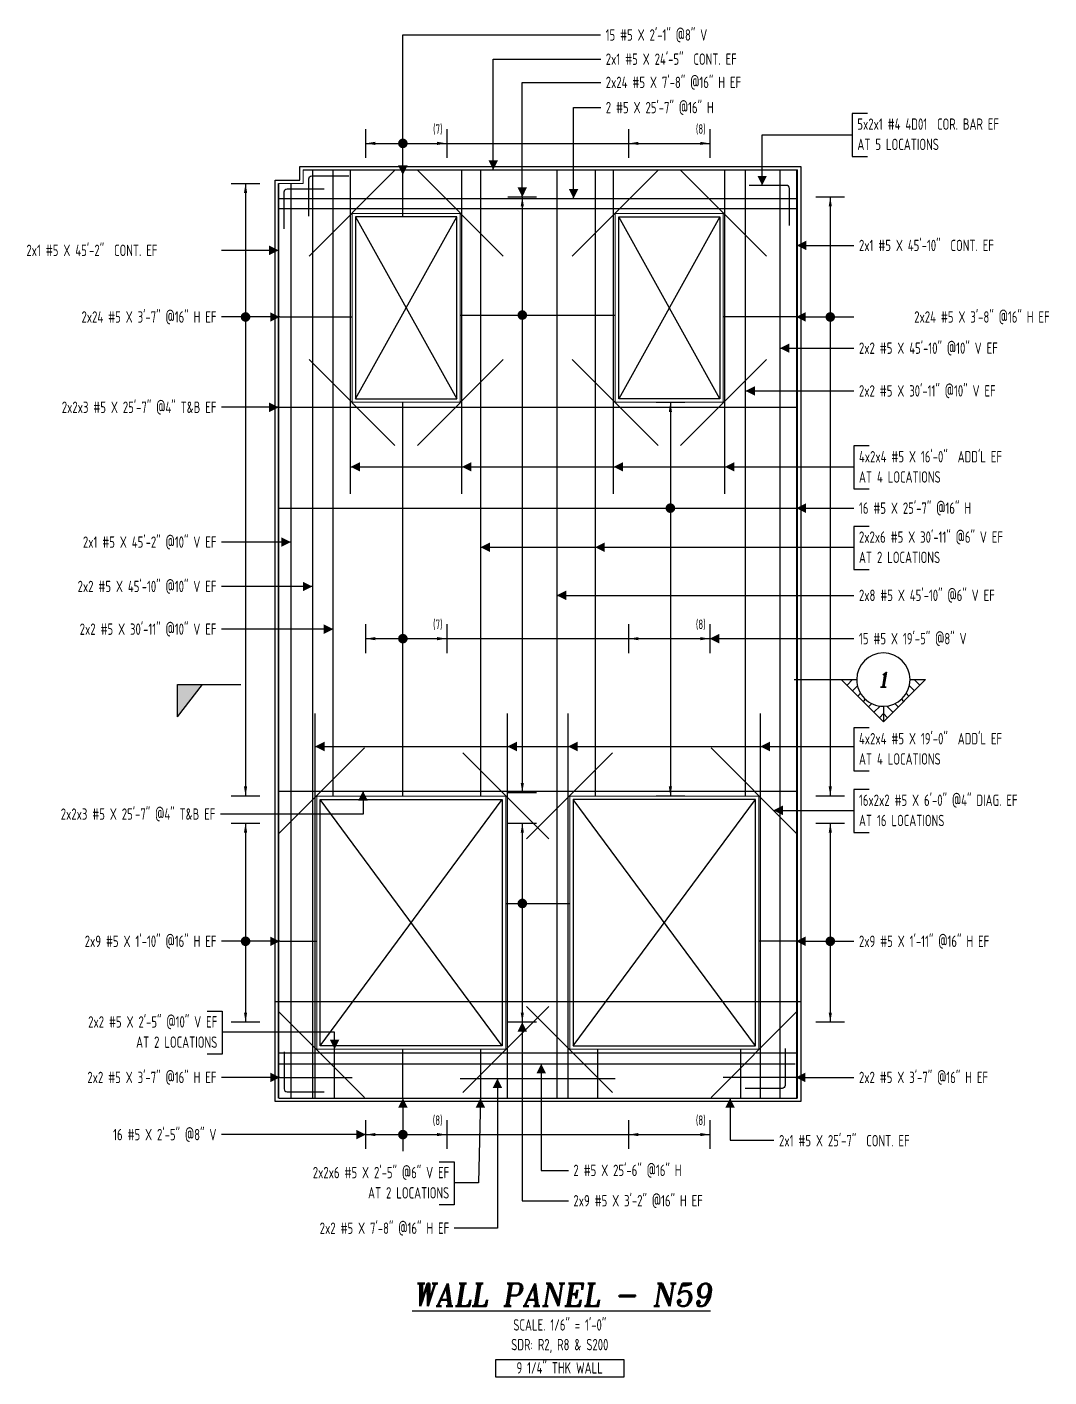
# Model space of a CAD drawing. Header units: inches. Extents: x -3675 to 33171, y -2273 to 1837.
# Drawn here: x 28707 to 29313, y 203 to 1003 of the extents above; entities that cross this region are included whole.
import ezdxf
from ezdxf.enums import TextEntityAlignment as Align

# ---------------------------------------------------------------- set-up
doc = ezdxf.new("R2010")
doc.units = ezdxf.units.IN
doc.header["$MEASUREMENT"] = 0
doc.layers.get('0').update_dxf_attribs({"linetype": 'CONTINUOUS'})
for name, color, linetype in [('0-25', 7, 'CONTINUOUS'), ('0-25TEXT', 7, 'CONTINUOUS'), ('0-35', 3, 'CONTINUOUS'), ('0-35TEXT', 3, 'CONTINUOUS'), ('0-50', 10, 'CONTINUOUS'), ('3', 3, 'CONTINUOUS'), ('BAR-LBL', 2, 'CONTINUOUS'), ('Hatch', 253, 'CONTINUOUS'), ('INTERMEDIATERANGELAY', 7, 'CONTINUOUS'), ('RANGELAY', 7, 'CONTINUOUS'), ('REBARS', 4, 'CONTINUOUS')]:
    doc.layers.add(name, color=color, linetype=linetype)
doc.layers.add('COVER', color=6, linetype='CONTINUOUS', lineweight=0, plot=False)
doc.styles.add('AR', font='ARCHQUIK.shx', dxfattribs={"width": 0.8})
doc.styles.add('ROMANT', font='romant')

# ---------------------------------------------------------------- blocks, each defined once
blk = doc.blocks.new('leadrblk')
blk.add_lwpolyline([(0, 0, 0, 1, 0), (1, 0, 1, 1, 0)], format="xyseb")
blk = doc.blocks.new('SECTARO')
at = {"linetype": 'Continuous'}
blk.add_line((33.32, 16.99), (20.13, 0), dxfattribs=at)
for p, q in [((33.32, 16.99), (33.32, 0)), ((33.32, 0), (0, 0))]:
    blk.add_line(p, q)
for points in [[(33.32, 0), (33.32, 16.99), (33.32, 0), (20.13, 0)], [(33.32, 16.99), (20.13, 0), (33.32, 0), (33.32, 16.99)]]:
    blk.add_solid(points, dxfattribs=at)
blk = doc.blocks.new('*X3')
at = {"color": 0, "linetype": 'Continuous'}
for p, q in [((-1.108, 0.278), (-1.075, 0.312)), ((-1.081, 0.217), (-1.031, 0.267)), ((-1.013, 0.197), (-0.986, 0.223)), ((-0.96, 0.161), (-0.942, 0.179)), ((-0.92, 0.112), (-0.898, 0.135)), ((-0.895, 0.05), (-0.854, 0.091)), ((-0.856, 0), (-0.81, 0.046)), ((-0.768, 0), (-0.765, 0.002))]:
    blk.add_line(p, q, dxfattribs=at)
blk = doc.blocks.new('*X2')
at = {"color": 0, "linetype": 'Continuous'}
for p, q in [((-1.108, 0.278), (-1.075, 0.312)), ((-0.96, 0.161), (-0.942, 0.179)), ((-0.856, 0), (-0.81, 0.046))]:
    blk.add_line(p, q, dxfattribs=at)
blk = doc.blocks.new('SECTNU')
at = {"linetype": 'Continuous'}
blk.add_line((-24.74, 0), (-32.81, 0), dxfattribs=at)
blk.add_line((0, 0), (-24.74, 0))
at = {"layer": '3'}
for p, q in [((-68.89, 0), (-46.81, 22.07)), ((-60.81, 0), (-68.89, 0))]:
    blk.add_line(p, q, dxfattribs=at)
at = {"layer": '3', "linetype": 'Continuous'}
blk.add_line((-46.81, 14), (-46.81, 22.07), dxfattribs=at)
at = {"layer": '3'}
for points in [[(-46.81, 22.07), (-24.74, 0), (-32.81, 0, 1)], [(-32.81, 0, 0.414214), (-46.81, 14)]]:
    blk.add_lwpolyline(points, format="xyb", dxfattribs=at)
for start, end in [(90, 180), (180, 0)]:
    blk.add_arc((-46.81, 0), 14, start, end, dxfattribs=at)
at = {"linetype": 'Continuous', "xscale": -64, "yscale": 64, "zscale": 64, "rotation": 359.9999999999999}
blk.add_blockref('*X3', (-117.73, 0), dxfattribs=at)
at = {"linetype": 'Continuous', "xscale": 64, "yscale": 64, "zscale": 64}
for name in ['*X3', '*X2']:
    blk.add_blockref(name, (24.1, 0), dxfattribs=at)
at = {"linetype": 'Continuous', "style": 'ROMANT', "oblique": 9, "width": 0.9}
blk.add_attdef('NO', text='', height=8, dxfattribs=at).set_placement((-46.81, 0), align=Align.MIDDLE)
blk = doc.blocks.new('rendmark')
at = {"color": 4}
blk.add_line((0, -3), (0, 3), dxfattribs=at)
blk = doc.blocks.new('rarrow')
at = {"color": 7}
blk.add_solid([(2, -0.33), (2, 0.33), (0, 0)], dxfattribs=at)
blk = doc.blocks.new('*U3224', base_point=(28907.66, 640.37))
at = {"layer": 'INTERMEDIATERANGELAY'}
blk.add_line((28955.66, 640.37), (29063.66, 640.37), dxfattribs=at)
at = {"layer": 'RANGELAY'}
for p, q in [((28907.66, 640.37), (28955.66, 640.37)), ((29063.66, 640.37), (29111.67, 640.37))]:
    blk.add_line(p, q, dxfattribs=at)
at = {"layer": 'RANGELAY', "xscale": 2.834645669291339, "yscale": 2.834645669291339}
for name, p in [('rendmark', (28907.66, 640.37)), ('rendmark', (29063.66, 640.37)), ('rarrow', (28907.66, 640.37)), ('rarrow', (29063.66, 640.37))]:
    blk.add_blockref(name, p, dxfattribs=at)
at = {"layer": 'RANGELAY', "xscale": 2.834645669291339, "yscale": 2.834645669291339, "rotation": 179.999996929531}
for name, p in [('rendmark', (28955.66, 640.37)), ('rendmark', (29111.67, 640.37)), ('rarrow', (28955.66, 640.37)), ('rarrow', (29111.67, 640.37))]:
    blk.add_blockref(name, p, dxfattribs=at)
blk = doc.blocks.new('VPM7DB550')
at = {"const_width": 1}
blk.add_lwpolyline([(-0.5, 0, 1), (0.5, 0, 1)], format="xyb", close=True, dxfattribs=at)
blk = doc.blocks.new('*U3214', base_point=(28907.66, 933.82))
at = {"layer": 'INTERMEDIATERANGELAY'}
blk.add_line((28955.66, 933.82), (29063.66, 933.82), dxfattribs=at)
at = {"layer": 'RANGELAY'}
for p, q in [((28907.66, 933.82), (28955.66, 933.82)), ((29063.66, 933.82), (29111.67, 933.82))]:
    blk.add_line(p, q, dxfattribs=at)
at = {"layer": 'RANGELAY', "xscale": 2.834645669291339, "yscale": 2.834645669291339}
for name, p in [('rendmark', (28907.66, 933.82)), ('rendmark', (29063.66, 933.82)), ('rarrow', (28907.66, 933.82)), ('rarrow', (29063.66, 933.82))]:
    blk.add_blockref(name, p, dxfattribs=at)
at = {"layer": 'RANGELAY', "xscale": 2.834645669291339, "yscale": 2.834645669291339, "rotation": 179.999996929531}
for name, p in [('rendmark', (28955.66, 933.82)), ('rendmark', (29111.67, 933.82)), ('rarrow', (28955.66, 933.82)), ('rarrow', (29111.67, 933.82))]:
    blk.add_blockref(name, p, dxfattribs=at)
blk = doc.blocks.new('VPM7DE610')
at = {"const_width": 1}
blk.add_lwpolyline([(-0.5, 0, 1), (0.5, 0, 1)], format="xyb", close=True, dxfattribs=at)
blk = doc.blocks.new('*U3212', base_point=(28907.66, 346.53))
at = {"layer": 'INTERMEDIATERANGELAY'}
blk.add_line((28955.67, 346.53), (29063.65, 346.53), dxfattribs=at)
at = {"layer": 'RANGELAY'}
for p, q in [((28907.66, 346.53), (28955.67, 346.53)), ((29063.65, 346.53), (29111.66, 346.53))]:
    blk.add_line(p, q, dxfattribs=at)
at = {"layer": 'RANGELAY', "xscale": 2.834645669291339, "yscale": 2.834645669291339}
for name, p in [('rendmark', (28907.66, 346.53)), ('rendmark', (29063.65, 346.53)), ('rarrow', (28907.66, 346.53)), ('rarrow', (29063.65, 346.53))]:
    blk.add_blockref(name, p, dxfattribs=at)
at = {"layer": 'RANGELAY', "xscale": 2.834645669291339, "yscale": 2.834645669291339, "rotation": 179.999996929531}
for name, p in [('rendmark', (28955.67, 346.53)), ('rendmark', (29111.66, 346.53)), ('rarrow', (28955.67, 346.53)), ('rarrow', (29111.66, 346.53))]:
    blk.add_blockref(name, p, dxfattribs=at)
blk = doc.blocks.new('VPM7DE810')
at = {"const_width": 1}
blk.add_lwpolyline([(-0.5, 0, 1), (0.5, 0, 1)], format="xyb", close=True, dxfattribs=at)
blk = doc.blocks.new('*U2793', base_point=(28963.65, 379.43))
at = {"layer": 'REBARS', "color": 0}
blk.add_lwpolyline([(28963.65, 379.74), (29055.65, 379.74)], dxfattribs=at)
blk = doc.blocks.new('*U1916', base_point=(28930, 547.12))
at = {"layer": 'REBARS', "color": 0}
blk.add_lwpolyline([(28929.69, 547.12), (28929.69, 780.12)], dxfattribs=at)
blk = doc.blocks.new('*U1917', base_point=(28930, 368.12))
at = {"layer": 'REBARS', "color": 0}
blk.add_lwpolyline([(28929.69, 368.12), (28929.69, 397.12)], dxfattribs=at)
blk = doc.blocks.new('*U2728', base_point=(28856.66, 380.09))
at = {"layer": 'REBARS', "color": 0}
blk.add_lwpolyline([(28856.66, 380.4), (28899.66, 380.4)], dxfattribs=at)
blk = doc.blocks.new('*U2761', base_point=(28856.28, 388.07))
at = {"layer": 'REBARS', "color": 0}
blk.add_lwpolyline([(28856.28, 388.38), (29162.28, 388.38)], dxfattribs=at)
blk = doc.blocks.new('*U2727', base_point=(29162.66, 380.09))
at = {"layer": 'REBARS', "color": 0}
blk.add_lwpolyline([(29162.66, 380.4), (29119.66, 380.4)], dxfattribs=at)
blk = doc.blocks.new('*U2451', base_point=(29153.6, 918.12))
at = {"layer": 'REBARS', "color": 0}
blk.add_lwpolyline([(29153.28, 918.12), (29153.28, 368.12)], dxfattribs=at)
blk = doc.blocks.new('*U2097', base_point=(29132.51, 547.12))
at = {"layer": 'REBARS', "color": 0}
blk.add_lwpolyline([(29132.82, 547.12), (29132.82, 918.12)], dxfattribs=at)
blk = doc.blocks.new('*U2550', base_point=(28856.03, 549.76))
at = {"layer": 'REBARS', "color": 0}
blk.add_lwpolyline([(28856.03, 550.07), (29163.03, 550.07)], dxfattribs=at)
blk = doc.blocks.new('*U2551', base_point=(28856.03, 395.3))
at = {"layer": 'REBARS', "color": 0}
blk.add_lwpolyline([(28856.03, 394.99), (29163.03, 394.99)], dxfattribs=at)
blk = doc.blocks.new('*U2036', base_point=(28975.35, 397.12))
at = {"layer": 'REBARS', "color": 0}
blk.add_lwpolyline([(28975.67, 397.12), (28975.67, 368.12)], dxfattribs=at)
blk = doc.blocks.new('*U2037', base_point=(29044.79, 397.12))
at = {"layer": 'REBARS', "color": 0}
blk.add_lwpolyline([(29045.1, 397.12), (29045.1, 368.12)], dxfattribs=at)
blk = doc.blocks.new('*U2548', base_point=(28856.53, 895.01))
at = {"layer": 'REBARS', "color": 0}
blk.add_lwpolyline([(28856.53, 895.32), (29163.53, 895.32)], dxfattribs=at)
blk = doc.blocks.new('*U2549', base_point=(28856.03, 777.78))
at = {"layer": 'REBARS', "color": 0}
blk.add_lwpolyline([(28856.03, 777.46), (29163.03, 777.46)], dxfattribs=at)
blk = doc.blocks.new('*U2034', base_point=(28889.48, 368.12))
at = {"layer": 'REBARS', "color": 0}
blk.add_lwpolyline([(28889.17, 368.12), (28889.17, 397.12)], dxfattribs=at)
blk = doc.blocks.new('*U2035', base_point=(29129.84, 368.12))
at = {"layer": 'REBARS', "color": 0}
blk.add_lwpolyline([(29130.15, 368.12), (29130.15, 397.12)], dxfattribs=at)
blk = doc.blocks.new('*U2389', base_point=(29159.08, 909.18))
at = {"layer": 'REBARS', "color": 0}
blk.add_lwpolyline([(29158.83, 885.18), (29158.83, 907.18, 0.414214), (29157.08, 908.93), (29135.08, 908.93)], format="xyb", dxfattribs=at)
blk = doc.blocks.new('*U2507', base_point=(28862.92, 910.12))
at = {"layer": 'REBARS', "color": 0}
blk.add_lwpolyline([(28863.23, 910.12), (28863.23, 368.12)], dxfattribs=at)
blk = doc.blocks.new('*U2390', base_point=(28873.66, 914.77))
at = {"layer": 'REBARS', "color": 0}
blk.add_lwpolyline([(28873.91, 890.77), (28873.91, 912.77, -0.414214), (28875.66, 914.52), (28897.66, 914.52)], format="xyb", dxfattribs=at)
blk = doc.blocks.new('*U2505', base_point=(28855.72, 910.12))
at = {"layer": 'REBARS', "color": 0}
blk.add_lwpolyline([(28856.03, 910.12), (28856.03, 368.12)], dxfattribs=at)
blk = doc.blocks.new('*U1918', base_point=(28870.66, 917.81))
at = {"layer": 'REBARS', "color": 0}
blk.add_lwpolyline([(28870.66, 918.12), (29163.66, 918.12)], dxfattribs=at)
blk = doc.blocks.new('*U3210', base_point=(29088.31, 780.41))
at = {"layer": 'RANGELAY'}
blk.add_line((29088.31, 780.41), (29088.31, 547.12), dxfattribs=at)
at = {"layer": 'RANGELAY', "xscale": 2.834645669291339, "yscale": 2.834645669291339}
for name, p, rotation in [('rendmark', (29088.31, 780.41), 269.9999999999999), ('rarrow', (29088.31, 780.41), 269.9999999999999), ('rarrow', (29088.31, 547.12), 89.999996929531), ('rendmark', (29088.31, 547.12), 89.999996929531)]:
    blk.add_blockref(name, p, dxfattribs=dict(at, rotation=rotation))
blk = doc.blocks.new('VPM7DFA30')
at = {"const_width": 1}
blk.add_lwpolyline([(-0.5, 0, 1), (0.5, 0, 1)], format="xyb", close=True, dxfattribs=at)
blk = doc.blocks.new('*U2547', base_point=(28856.03, 717.39))
at = {"layer": 'REBARS', "color": 0}
blk.add_lwpolyline([(28856.03, 717.7), (29163.03, 717.7)], dxfattribs=at)
blk = doc.blocks.new('*U2391', base_point=(28859.03, 907.12))
at = {"layer": 'REBARS', "color": 0}
blk.add_lwpolyline([(28859.28, 883.12), (28859.28, 905.12, -0.414214), (28861.03, 906.87), (28883.03, 906.87)], format="xyb", dxfattribs=at)
blk = doc.blocks.new('*U2071', base_point=(28930, 890.17))
at = {"layer": 'REBARS', "color": 0}
blk.add_lwpolyline([(28929.69, 890.17), (28929.69, 915.17)], dxfattribs=at)
blk = doc.blocks.new('*U2506', base_point=(28856.35, 368.12))
at = {"layer": 'REBARS', "color": 0}
blk.add_lwpolyline([(28856.03, 368.12), (28856.03, 910.12)], dxfattribs=at)
blk = doc.blocks.new('*U2450', base_point=(29163.6, 368.12))
at = {"layer": 'REBARS', "color": 0}
blk.add_lwpolyline([(29163.28, 368.12), (29163.28, 918.12)], dxfattribs=at)
blk = doc.blocks.new('*U2392', base_point=(29156.56, 373.62))
at = {"layer": 'REBARS', "color": 0}
blk.add_lwpolyline([(29156.31, 397.62), (29156.31, 375.62, -0.414214), (29154.56, 373.87), (29132.56, 373.87)], format="xyb", dxfattribs=at)
blk = doc.blocks.new('*U2393', base_point=(28859.03, 371.62))
at = {"layer": 'REBARS', "color": 0}
blk.add_lwpolyline([(28859.28, 395.62), (28859.28, 373.62, 0.414214), (28861.03, 371.87), (28883.03, 371.87)], format="xyb", dxfattribs=at)
blk = doc.blocks.new('*U2173', base_point=(28989.46, 867.26))
at = {"layer": 'REBARS', "color": 0}
blk.add_lwpolyline([(28989.24, 867.04), (28938.33, 917.95)], dxfattribs=at)
blk = doc.blocks.new('*U2174', base_point=(28873.86, 867.26))
at = {"layer": 'REBARS', "color": 0}
blk.add_lwpolyline([(28874.08, 867.04), (28924.99, 917.95)], dxfattribs=at)
blk = doc.blocks.new('*U2175', base_point=(28989.46, 805.52))
at = {"layer": 'REBARS', "color": 0}
blk.add_lwpolyline([(28989.24, 805.75), (28938.33, 754.83)], dxfattribs=at)
blk = doc.blocks.new('*U2176', base_point=(28873.86, 805.52))
at = {"layer": 'REBARS', "color": 0}
blk.add_lwpolyline([(28874.08, 805.75), (28924.99, 754.83)], dxfattribs=at)
blk = doc.blocks.new('*U2177', base_point=(29145.46, 867.26))
at = {"layer": 'REBARS', "color": 0}
blk.add_lwpolyline([(29145.24, 867.04), (29094.32, 917.95)], dxfattribs=at)
blk = doc.blocks.new('*U2178', base_point=(29029.85, 867.26))
at = {"layer": 'REBARS', "color": 0}
blk.add_lwpolyline([(29030.07, 867.04), (29080.99, 917.95)], dxfattribs=at)
blk = doc.blocks.new('*U2179', base_point=(29145.46, 805.52))
at = {"layer": 'REBARS', "color": 0}
blk.add_lwpolyline([(29145.24, 805.75), (29094.32, 754.83)], dxfattribs=at)
blk = doc.blocks.new('*U2180', base_point=(29029.85, 805.52))
at = {"layer": 'REBARS', "color": 0}
blk.add_lwpolyline([(29030.07, 805.75), (29080.99, 754.83)], dxfattribs=at)
blk = doc.blocks.new('*U2181', base_point=(29016.46, 522.01))
at = {"layer": 'REBARS', "color": 0}
blk.add_lwpolyline([(29016.24, 521.79), (28965.32, 572.7)], dxfattribs=at)
blk = doc.blocks.new('*U2182', base_point=(28855.81, 524.96))
at = {"layer": 'REBARS', "color": 0}
blk.add_lwpolyline([(28856.03, 524.74), (28906.95, 575.65)], dxfattribs=at)
blk = doc.blocks.new('*U2183', base_point=(29016.46, 422.23))
at = {"layer": 'REBARS', "color": 0}
blk.add_lwpolyline([(29016.24, 422.46), (28965.32, 371.54)], dxfattribs=at)
blk = doc.blocks.new('*U2184', base_point=(28855.81, 419.28))
at = {"layer": 'REBARS', "color": 0}
blk.add_lwpolyline([(28856.03, 419.5), (28906.95, 368.59)], dxfattribs=at)
blk = doc.blocks.new('*U2185', base_point=(29002.86, 522.01))
at = {"layer": 'REBARS', "color": 0}
blk.add_lwpolyline([(29003.08, 521.79), (29053.99, 572.7)], dxfattribs=at)
blk = doc.blocks.new('*U2186', base_point=(29002.86, 422.23))
at = {"layer": 'REBARS', "color": 0}
blk.add_lwpolyline([(29003.08, 422.46), (29053.99, 371.54)], dxfattribs=at)
blk = doc.blocks.new('*U2133', base_point=(28898.97, 726.12))
at = {"layer": 'REBARS', "color": 0}
blk.add_lwpolyline([(28898.66, 726.12), (28898.66, 918.12)], dxfattribs=at)
blk = doc.blocks.new('*U2134', base_point=(28964.35, 726.12))
at = {"layer": 'REBARS', "color": 0}
blk.add_lwpolyline([(28964.67, 726.12), (28964.67, 918.12)], dxfattribs=at)
blk = doc.blocks.new('*U2135', base_point=(29054.96, 726.12))
at = {"layer": 'REBARS', "color": 0}
blk.add_lwpolyline([(29054.65, 726.12), (29054.65, 918.12)], dxfattribs=at)
blk = doc.blocks.new('*U2136', base_point=(29120.35, 726.12))
at = {"layer": 'REBARS', "color": 0}
blk.add_lwpolyline([(29120.66, 726.12), (29120.66, 918.12)], dxfattribs=at)
blk = doc.blocks.new('*U2672', base_point=(28877.97, 368.12))
at = {"layer": 'REBARS', "color": 0}
blk.add_lwpolyline([(28877.66, 368.12), (28877.66, 596.12)], dxfattribs=at)
blk = doc.blocks.new('*U2673', base_point=(28991.35, 368.12))
at = {"layer": 'REBARS', "color": 0}
blk.add_lwpolyline([(28991.66, 368.12), (28991.66, 596.12)], dxfattribs=at)
blk = doc.blocks.new('*U2674', base_point=(29027.97, 368.12))
at = {"layer": 'REBARS', "color": 0}
blk.add_lwpolyline([(29027.66, 368.12), (29027.66, 596.12)], dxfattribs=at)
blk = doc.blocks.new('*U2675', base_point=(29141.35, 368.12))
at = {"layer": 'REBARS', "color": 0}
blk.add_lwpolyline([(29141.66, 368.12), (29141.66, 596.12)], dxfattribs=at)
blk = doc.blocks.new('*U2187', base_point=(29163.5, 524.96))
at = {"layer": 'REBARS', "color": 0}
blk.add_lwpolyline([(29163.28, 524.74), (29112.37, 575.65)], dxfattribs=at)
blk = doc.blocks.new('*U2188', base_point=(29163.5, 419.28))
at = {"layer": 'REBARS', "color": 0}
blk.add_lwpolyline([(29163.28, 419.5), (29112.37, 368.59)], dxfattribs=at)
blk = doc.blocks.new('*U2095', base_point=(28975.35, 918.12))
at = {"layer": 'REBARS', "color": 0}
blk.add_lwpolyline([(28975.67, 918.12), (28975.67, 547.12)], dxfattribs=at)
blk = doc.blocks.new('*U2096', base_point=(29043.35, 918.12))
at = {"layer": 'REBARS', "color": 0}
blk.add_lwpolyline([(29043.66, 918.12), (29043.66, 547.12)], dxfattribs=at)
blk = doc.blocks.new('*U2449', base_point=(29020.65, 918.12))
at = {"layer": 'REBARS', "color": 0}
blk.add_lwpolyline([(29020.96, 918.12), (29020.96, 368.12)], dxfattribs=at)
blk = doc.blocks.new('*U2545', base_point=(28856.28, 368.43))
at = {"layer": 'REBARS', "color": 0}
blk.add_lwpolyline([(28856.28, 368.12), (29163.28, 368.12)], dxfattribs=at)
blk = doc.blocks.new('*U2810', base_point=(28990.66, 483.17))
at = {"layer": 'REBARS', "color": 0}
blk.add_lwpolyline([(28990.66, 483.48), (29028.66, 483.48)], dxfattribs=at)
blk = doc.blocks.new('*U3209', base_point=(29000.5, 531.12))
at = {"layer": 'RANGELAY'}
blk.add_line((29000.5, 531.12), (29000.5, 413.12), dxfattribs=at)
at = {"layer": 'RANGELAY', "xscale": 2.834645669291339, "yscale": 2.834645669291339}
for name, p, rotation in [('rendmark', (29000.5, 531.12), 269.9999999999999), ('rarrow', (29000.5, 531.12), 269.9999999999999), ('rarrow', (29000.5, 413.12), 89.999996929531), ('rendmark', (29000.5, 413.12), 89.999996929531)]:
    blk.add_blockref(name, p, dxfattribs=dict(at, rotation=rotation))
blk = doc.blocks.new('VPM7E0660')
at = {"const_width": 1}
blk.add_lwpolyline([(-0.5, 0, 1), (0.5, 0, 1)], format="xyb", close=True, dxfattribs=at)
blk = doc.blocks.new('*U2792', base_point=(28963.65, 831.78))
at = {"layer": 'REBARS', "color": 0}
blk.add_lwpolyline([(28963.65, 832.09), (29055.65, 832.09)], dxfattribs=at)
blk = doc.blocks.new('*U3208', base_point=(29000.5, 902.12))
at = {"layer": 'RANGELAY'}
blk.add_line((29000.5, 902.12), (29000.5, 549.12), dxfattribs=at)
at = {"layer": 'RANGELAY', "xscale": 2.834645669291339, "yscale": 2.834645669291339}
for name, p, rotation in [('rendmark', (29000.5, 902.12), 269.9999999999999), ('rarrow', (29000.5, 902.12), 269.9999999999999), ('rarrow', (29000.5, 549.12), 89.999996929531), ('rendmark', (29000.5, 549.12), 89.999996929531)]:
    blk.add_blockref(name, p, dxfattribs=dict(at, rotation=rotation))
blk = doc.blocks.new('VPM7E0740')
at = {"const_width": 1}
blk.add_lwpolyline([(-0.5, 0, 1), (0.5, 0, 1)], format="xyb", close=True, dxfattribs=at)
blk = doc.blocks.new('*U2448', base_point=(28875.72, 918.12))
at = {"layer": 'REBARS', "color": 0}
blk.add_lwpolyline([(28876.03, 918.12), (28876.03, 368.12)], dxfattribs=at)
blk = doc.blocks.new('*U2094', base_point=(28888.75, 547.12))
at = {"layer": 'REBARS', "color": 0}
blk.add_lwpolyline([(28888.44, 547.12), (28888.44, 918.12)], dxfattribs=at)
blk = doc.blocks.new('*U2726', base_point=(28856.66, 830.65))
at = {"layer": 'REBARS', "color": 0}
blk.add_lwpolyline([(28856.66, 830.96), (28899.66, 830.96)], dxfattribs=at)
blk = doc.blocks.new('*U3207', base_point=(28836.42, 910.12))
at = {"layer": 'RANGELAY'}
blk.add_line((28836.42, 910.12), (28836.42, 547.12), dxfattribs=at)
at = {"layer": 'RANGELAY', "xscale": 2.834645669291339, "yscale": 2.834645669291339}
for name, p, rotation in [('rendmark', (28836.42, 910.12), 269.9999999999999), ('rarrow', (28836.42, 910.12), 269.9999999999999), ('rarrow', (28836.42, 547.12), 89.999996929531), ('rendmark', (28836.42, 547.12), 89.999996929531)]:
    blk.add_blockref(name, p, dxfattribs=dict(at, rotation=rotation))
blk = doc.blocks.new('VPM7E0960')
at = {"const_width": 1}
blk.add_lwpolyline([(-0.5, 0, 1), (0.5, 0, 1)], format="xyb", close=True, dxfattribs=at)
blk = doc.blocks.new('*U2774', base_point=(28856.66, 460.76))
at = {"layer": 'REBARS', "color": 0}
blk.add_lwpolyline([(28856.66, 461.07), (28878.66, 461.07)], dxfattribs=at)
blk = doc.blocks.new('*U3206', base_point=(28836.42, 531.12))
at = {"layer": 'RANGELAY'}
blk.add_line((28836.42, 531.12), (28836.42, 413.12), dxfattribs=at)
at = {"layer": 'RANGELAY', "xscale": 2.834645669291339, "yscale": 2.834645669291339}
for name, p, rotation in [('rendmark', (28836.42, 531.12), 269.9999999999999), ('rarrow', (28836.42, 531.12), 269.9999999999999), ('rarrow', (28836.42, 413.12), 89.999996929531), ('rendmark', (28836.42, 413.12), 89.999996929531)]:
    blk.add_blockref(name, p, dxfattribs=dict(at, rotation=rotation))
blk = doc.blocks.new('VPM7E0A70')
at = {"const_width": 1}
blk.add_lwpolyline([(-0.5, 0, 1), (0.5, 0, 1)], format="xyb", close=True, dxfattribs=at)
blk = doc.blocks.new('*U2773', base_point=(29163.66, 830.65))
at = {"layer": 'REBARS', "color": 0}
blk.add_lwpolyline([(29163.66, 830.96), (29119.66, 830.96)], dxfattribs=at)
blk = doc.blocks.new('*U3205', base_point=(29183.1, 902.12))
at = {"layer": 'RANGELAY'}
blk.add_line((29183.1, 902.12), (29183.1, 547.12), dxfattribs=at)
at = {"layer": 'RANGELAY', "xscale": 2.834645669291339, "yscale": 2.834645669291339}
for name, p, rotation in [('rendmark', (29183.1, 902.12), 269.9999999999999), ('rarrow', (29183.1, 902.12), 269.9999999999999), ('rarrow', (29183.1, 547.12), 89.999996929531), ('rendmark', (29183.1, 547.12), 89.999996929531)]:
    blk.add_blockref(name, p, dxfattribs=dict(at, rotation=rotation))
blk = doc.blocks.new('VPM7E0B50')
at = {"const_width": 1}
blk.add_lwpolyline([(-0.5, 0, 1), (0.5, 0, 1)], format="xyb", close=True, dxfattribs=at)
blk = doc.blocks.new('*U2762', base_point=(29163.66, 460.76))
at = {"layer": 'REBARS', "color": 0}
blk.add_lwpolyline([(29163.66, 461.07), (29140.66, 461.07)], dxfattribs=at)
blk = doc.blocks.new('*U3204', base_point=(29183.1, 531.12))
at = {"layer": 'RANGELAY'}
blk.add_line((29183.1, 531.12), (29183.1, 413.12), dxfattribs=at)
at = {"layer": 'RANGELAY', "xscale": 2.834645669291339, "yscale": 2.834645669291339}
for name, p, rotation in [('rendmark', (29183.1, 531.12), 269.9999999999999), ('rarrow', (29183.1, 531.12), 269.9999999999999), ('rarrow', (29183.1, 413.12), 89.999996929531), ('rendmark', (29183.1, 413.12), 89.999996929531)]:
    blk.add_blockref(name, p, dxfattribs=dict(at, rotation=rotation))
blk = doc.blocks.new('VPM7E0C60')
at = {"const_width": 1}
blk.add_lwpolyline([(-0.5, 0, 1), (0.5, 0, 1)], format="xyb", close=True, dxfattribs=at)
blk = doc.blocks.new('*U2544', base_point=(28856.28, 900.9))
at = {"layer": 'REBARS', "color": 0}
blk.add_lwpolyline([(28856.28, 901.21), (29163.28, 901.21)], dxfattribs=at)

msp = doc.modelspace()

# ---------------------------------------------------------------- linework, layer by layer
at = {"layer": '0-25'}
for p, q in [((28901.65892, 890.37085), (28961.66589, 782.41102)), ((28901.65892, 782.41102), (28961.66589, 890.37085)), ((29117.65892, 890.37085), (29057.65195, 782.41102)), ((29117.65892, 782.41102), (29057.65195, 890.37085)), ((28880.65892, 399.12085), (28988.65892, 545.1213)), ((28988.65892, 399.12085), (28880.65892, 545.1213)), ((29138.65892, 399.12085), (29030.65892, 545.1213)), ((29030.65892, 399.12085), (29138.65892, 545.1213))]:
    msp.add_line(p, q, dxfattribs=at)
at = {"layer": '0-25TEXT'}
for points in [[(28929.69101, 912.14751), (28929.69101, 998.05355), (29046.90364, 998.05355)], [(28983.24283, 918.12085), (28983.24283, 983.71708), (29046.99493, 983.71708)], [(29000.50212, 902.12085), (29000.50212, 969.9638), (29046.99493, 969.9638)], [(29030.91956, 901.21059), (29030.91956, 955.03909), (29046.99493, 955.03909)], [(29205.14682, 951.60304), (29196.14777, 951.60304), (29196.14777, 926.10571), (29205.14682, 926.10571)], [(29142.72096, 908.93443), (29142.72096, 938.85438), (29196.14777, 938.85438)], [(29163.28392, 873.3509), (29197.09269, 873.3509)], [(28856.03389, 870.44718), (28822.14683, 870.44718)], [(28856.65892, 830.96011), (28822.14683, 830.96011)], [(29162.86032, 830.96011), (29197.09135, 830.96011)], [(29153.28391, 812.48232), (29197.09269, 812.48232)], [(29132.823, 787.17807), (29197.09269, 787.17807)], [(28856.03389, 777.46331), (28822.14683, 777.46331)], [(29206.09174, 754.54404), (29197.09269, 754.54404), (29197.09269, 729.04671), (29206.09174, 729.04671)], [(28898.65886, 742.17034), (29197.09269, 742.17034)], [(29163.009, 717.70063), (29197.09269, 717.70063)], [(29206.09174, 706.90996), (29197.09269, 706.90996), (29197.09269, 681.41264), (29206.09174, 681.41264)], [(28863.23066, 697.56463), (28822.14683, 697.56463)], [(28975.66589, 694.53627), (29197.09269, 694.53626)], [(28876.03392, 671.30104), (28822.14683, 671.30104)], [(29020.96218, 666.0373), (29197.09269, 666.0373)], [(28888.44107, 645.9968), (28822.14683, 645.9968)], [(29111.65892, 640.37068), (29197.09269, 640.37068)], [(29206.09174, 587.47041), (29197.09269, 587.47041), (29197.09269, 561.97309), (29206.09174, 561.97309)], [(28877.65893, 576.46287), (29197.09269, 576.46287)], [(28906.07185, 550.06903), (28906.07185, 536.433), (28821.51721, 536.433)], [(29206.09174, 551.00961), (29197.09269, 551.00961), (29197.09269, 525.51228), (29206.09174, 525.51228)], [(29149.38695, 538.63591), (29197.09269, 538.63591)], [(28856.65892, 461.06795), (28822.14683, 461.06795)], [(29162.86032, 461.06795), (29197.09135, 461.06795)], [(28813.64858, 419.67975), (28822.64763, 419.67975), (28822.64763, 394.18243), (28813.64858, 394.18243)], [(29000.50212, 413.1209), (29000.50212, 307.33582), (29027.80022, 307.33582)], [(28889.16655, 397.12089), (28889.16655, 407.30609), (28822.64763, 407.30605)], [(29011.72485, 388.37759), (29011.72485, 325.33672), (29027.80022, 325.33672)], [(28856.65892, 380.40336), (28822.14683, 380.40336)], [(28985.72691, 379.74275), (28985.72691, 291.06646), (28960.15546, 291.06646)], [(29162.65892, 380.40336), (29197.09135, 380.40336)], [(28929.69099, 368.12089), (28929.69099, 336.69027)], [(28975.66589, 368.12077), (28974.43495, 318.02413), (28960.15546, 318.02413)], [(29123.70071, 368.12085), (29123.70071, 343.14229), (29149.7016, 343.14229)], [(28907.65892, 346.53285), (28822.14683, 346.53285)], [(28951.15641, 330.39783), (28960.15546, 330.39783), (28960.15546, 304.90051), (28951.15641, 304.90051)]]:
    msp.add_lwpolyline(points, dxfattribs=at)
at = {"layer": '0-35'}
for points in [[(28868.65892, 920.12085), (29165.65892, 920.12085), (29165.65892, 366.12085), (28854.03392, 366.12085), (28854.03392, 912.12085), (28868.65892, 912.12085)], [(28901.65892, 782.41102), (28961.66589, 782.41102), (28961.66589, 890.37085), (28901.65892, 890.37085)], [(29117.65892, 782.41102), (29057.65195, 782.41102), (29057.65195, 890.37085), (29117.65892, 890.37085)], [(28880.65892, 545.1213), (28988.65892, 545.1213), (28988.65892, 399.12085), (28880.65892, 399.12085)], [(29138.65892, 545.1213), (29030.65892, 545.1213), (29030.65892, 399.12085), (29138.65892, 399.12085)]]:
    msp.add_lwpolyline(points, close=True, dxfattribs=at)
at = {"layer": '0-50'}
msp.add_lwpolyline([(28984.77724, 213.26203), (29060.66408, 213.26203), (29060.66408, 202.90567), (28984.77724, 202.90567)], close=True, dxfattribs=at)
at = {"layer": 'COVER'}
for points in [[(28870.65892, 918.12085), (29163.28392, 918.12085), (29163.28392, 368.12085), (28856.03392, 368.12085), (28856.03392, 910.12085), (28870.65892, 910.12085)], [(28870.65892, 918.12085), (29163.65892, 918.12085), (29163.65892, 368.12085), (28856.03392, 368.12085), (28856.03392, 910.12085), (28870.65892, 910.12085)], [(28899.65892, 780.41102), (28963.66589, 780.41102), (28963.66589, 892.37085), (28899.65892, 892.37085)], [(29119.65892, 780.41102), (29055.65195, 780.41102), (29055.65195, 892.37085), (29119.65892, 892.37085)], [(28878.65892, 547.1213), (28990.65892, 547.1213), (28990.65892, 397.12085), (28878.65892, 397.12085)], [(29140.65892, 547.1213), (29028.65892, 547.1213), (29028.65892, 397.12085), (29140.65892, 397.12085)]]:
    msp.add_lwpolyline(points, close=True, dxfattribs=at)
at = {"layer": 'Hatch'}
msp.add_line((29165.28392, 425.12085), (28854.03392, 425.12085), dxfattribs=at)

# ---------------------------------------------------------------- block references
ref = msp.add_blockref('SECTNU', (29161.70866, 616.09992), dxfattribs=dict(xscale=1.129181470141702, yscale=1.129181470141702, zscale=1.129181470141702, rotation=180))
ref.add_attrib('NO', '1', dxfattribs={"linetype": 'Continuous', "height": 9.03345, "style": 'ROMANT', "oblique": 9, "width": 0.9}).set_placement((29214.56868, 616.09991), align=Align.MIDDLE)
at = {"xscale": 1.129181470141702, "yscale": 1.129181470141702, "zscale": 1.129181470141702, "rotation": 180}
msp.add_blockref('SECTARO', (28833.63544, 613.15642), dxfattribs=at)
at = {"layer": '0-25TEXT'}
for name, p, xscale, yscale in [('VPM7DE610', (28929.69101, 933.817), 2.834645669291338, 2.834645669291338), ('leadrblk', (28856.03389, 870.44718), -5.623937007874017, 2.250708661417324), ('leadrblk', (29163.28392, 873.3509), 5.623937007874017, 2.250708661417324), ('leadrblk', (28856.65892, 830.96011), -5.623937007874017, 2.250708661417324), ('leadrblk', (29162.86032, 830.96011), 5.623937007874017, 2.250708661417324), ('leadrblk', (29153.28391, 812.48232), 5.623937007874017, 2.250708661417324), ('leadrblk', (29132.823, 787.17807), 5.623937007874017, 2.250708661417324), ('leadrblk', (28856.03389, 777.46331), -5.623937007874017, 2.250708661417324), ('leadrblk', (28898.65886, 742.17034), 5.623937007874017, 2.250708661417324), ('leadrblk', (28964.66595, 742.17036), 5.623937007874017, 2.250708661417324), ('leadrblk', (29054.65189, 742.17029), 5.623937007874017, 2.250708661417324), ('leadrblk', (29120.65898, 742.17042), 5.623937007874017, 2.250708661417324), ('leadrblk', (29163.009, 717.70063), 5.623937007874017, 2.250708661417324), ('leadrblk', (28863.23066, 697.56463), -5.623937007874017, 2.250708661417324), ('leadrblk', (28975.66589, 694.53627), 5.623937007874017, 2.250708661417324), ('leadrblk', (29043.65817, 694.53627), 5.623937007874017, 2.250708661417324), ('leadrblk', (28876.03392, 671.30104), -5.623937007874017, 2.250708661417324), ('leadrblk', (29020.96218, 666.0373), 5.623937007874017, 2.250708661417324), ('leadrblk', (28888.44107, 645.99679), -5.623937007874017, 2.250708661417324), ('VPM7DB550', (28929.69101, 640.37068), 2.834645669291338, 2.834645669291338), ('leadrblk', (29111.65892, 640.37068), 5.623937007874017, 2.250708661417324), ('leadrblk', (28877.65893, 576.46287), 5.623937007874017, 2.250708661417324), ('leadrblk', (28991.65891, 576.46291), 5.623937007874017, 2.250708661417324), ('leadrblk', (29027.65893, 576.46282), 5.623937007874017, 2.250708661417324), ('leadrblk', (29141.65891, 576.46296), 5.623937007874017, 2.250708661417324), ('leadrblk', (29149.38695, 538.63591), 5.623937007874017, 2.250708661417324), ('leadrblk', (28856.65892, 461.06795), -5.623937007874017, 2.250708661417324), ('leadrblk', (29162.86032, 461.06795), 5.623937007874017, 2.250708661417324), ('leadrblk', (28856.65892, 380.40336), -5.623937007874017, 2.250708661417324), ('leadrblk', (29162.65892, 380.40336), 5.623937007874017, 2.250708661417324), ('VPM7DE810', (28929.69101, 346.53285), 2.834645669291338, 2.834645669291338)]:
    msp.add_blockref(name, p, dxfattribs=dict(at, xscale=xscale, yscale=yscale))
for name, p, xscale, yscale, rotation in [('leadrblk', (28929.69101, 915.12043), 5.623937007874017, 2.250708661417324, 90.00000153523449), ('leadrblk', (28983.24283, 918.12085), 5.623937007874017, 2.250708661417324, 90.00000153523449), ('leadrblk', (29142.72096, 908.93443), 5.623937007874017, 2.250708661417324, 90.00000153523449), ('leadrblk', (29000.50212, 902.12085), 5.623937007874017, 2.250708661417324, 90.00000153523449), ('leadrblk', (29030.91956, 901.21059), 5.623937007874017, 2.250708661417324, 90.00000153523449), ('VPM7E0960', (28836.42308, 830.96011), 2.834645669291338, 2.834645669291338, 269.9999999999999), ('VPM7E0740', (29000.50212, 832.09098), 2.834645669291338, 2.834645669291338, 269.9999999999999), ('VPM7E0B50', (29183.09616, 830.96011), 2.834645669291338, 2.834645669291338, 90.00000000000007), ('VPM7DFA30', (29088.30635, 717.70064), 2.834645669291338, 2.834645669291338, 269.9999999999999), ('leadrblk', (28906.07185, 550.06903), 5.623937007874017, 2.250708661417324, 270.0000046057035), ('VPM7E0660', (29000.50212, 483.47811), 2.834645669291338, 2.834645669291338, 269.9999999999999), ('VPM7E0A70', (28836.42308, 461.06795), 2.834645669291338, 2.834645669291338, 269.9999999999999), ('VPM7E0C60', (29183.09616, 461.06795), 2.834645669291338, 2.834645669291338, 90.00000000000007), ('leadrblk', (29000.50212, 413.1209), -5.623937007874017, 2.250708661417324, 89.9999984647655), ('leadrblk', (28889.16655, 397.12089), 5.623937007874017, 2.250708661417324, 90.00000153523449), ('leadrblk', (29011.72485, 388.37759), 5.623937007874017, 2.250708661417324, 270.0000046057035), ('leadrblk', (28985.72691, 379.74275), 5.623937007874017, 2.250708661417324, 270.0000046057035), ('leadrblk', (28929.69099, 368.12089), -5.623937007874017, 2.250708661417324, 89.9999984647655), ('leadrblk', (28975.66589, 368.12077), -5.623937007874017, 2.250708661417324, 89.9999984647655), ('leadrblk', (29123.70071, 368.12085), -5.623937007874017, 2.250708661417324, 89.9999984647655), ('leadrblk', (28907.65892, 346.53285), 5.623937007874017, 2.250708661417324, 180.000003070469)]:
    msp.add_blockref(name, p, dxfattribs=dict(at, xscale=xscale, yscale=yscale, rotation=rotation))
at = {"layer": 'RANGELAY'}
for name, p in [('*U3214', (28907.65892, 933.817)), ('*U3207', (28836.42308, 910.12085)), ('*U3208', (29000.50212, 902.12085)), ('*U3205', (29183.09616, 902.12085)), ('*U3210', (29088.30635, 780.41102)), ('*U3224', (28907.65892, 640.37068)), ('*U3206', (28836.42308, 531.1213)), ('*U3209', (29000.50212, 531.1213)), ('*U3204', (29183.09616, 531.1213)), ('*U3212', (28907.65892, 346.53285))]:
    msp.add_blockref(name, p, dxfattribs=at)
at = {"layer": 'REBARS', "color": 4}
for name, p in [('*U1918', (28870.65892, 917.80835)), ('*U2390', (28873.65892, 914.77155)), ('*U2174', (28873.8608, 867.25728)), ('*U2448', (28875.72142, 918.12085)), ('*U2094', (28888.75349, 547.1213)), ('*U2133', (28898.97136, 726.12085)), ('*U2071', (28930.0035, 890.16701)), ('*U2173', (28989.46401, 867.25728)), ('*U2134', (28964.35345, 726.12085)), ('*U2095', (28975.35339, 918.12085)), ('*U2449', (29020.64967, 918.12085)), ('*U2178', (29029.85383, 867.25728)), ('*U2096', (29043.34566, 918.12085)), ('*U2135', (29054.96439, 726.12085)), ('*U2177', (29145.45704, 867.25728)), ('*U2136', (29120.34648, 726.12085)), ('*U2097', (29132.51058, 547.1213)), ('*U2451', (29153.59641, 918.12085)), ('*U2450', (29163.59624, 368.12085)), ('*U2506', (28856.34624, 368.12085)), ('*U2505', (28855.72142, 910.12085)), ('*U2391', (28859.03392, 907.12085)), ('*U2507', (28862.91818, 910.12085)), ('*U2389', (29159.07547, 909.18443)), ('*U2544', (28856.28392, 900.89807)), ('*U2548', (28856.53391, 895.00607)), ('*U2792', (28963.65195, 831.77848)), ('*U2726', (28856.65892, 830.64761)), ('*U2773', (29163.65892, 830.64761)), ('*U2176', (28873.8608, 805.52459)), ('*U2175', (28989.46401, 805.52459)), ('*U2180', (29029.85383, 805.52459)), ('*U2179', (29145.45704, 805.52459)), ('*U2549', (28856.03391, 777.77581)), ('*U1916', (28930.0035, 547.1213)), ('*U2547', (28856.03392, 717.38813)), ('*U2672', (28877.97136, 368.12085)), ('*U2673', (28991.34648, 368.12085)), ('*U2674', (29027.97136, 368.12085)), ('*U2675', (29141.34648, 368.12085)), ('*U2182', (28855.81282, 524.95977)), ('*U2181', (29016.45704, 522.00774)), ('*U2185', (29002.8608, 522.00774)), ('*U2187', (29163.50489, 524.95989)), ('*U2550', (28856.03392, 549.75653)), ('*U2810', (28990.65892, 483.16561)), ('*U2774', (28856.65892, 460.75545)), ('*U2762', (29163.65892, 460.75545)), ('*U2184', (28855.81279, 419.28242)), ('*U2183', (29016.45704, 422.23442)), ('*U2186', (29002.8608, 422.23442)), ('*U2188', (29163.50489, 419.28226)), ('*U2551', (28856.03392, 395.30194)), ('*U2393', (28859.03392, 371.61727)), ('*U2034', (28889.47904, 368.12085)), ('*U1917', (28930.0035, 368.12085)), ('*U2036', (28975.35339, 397.12085)), ('*U2037', (29044.79126, 397.12085)), ('*U2035', (29129.8388, 368.12085)), ('*U2392', (29156.55562, 373.61727)), ('*U2761', (28856.28392, 388.06509)), ('*U2728', (28856.65892, 380.09086)), ('*U2793', (28963.65195, 379.43025)), ('*U2727', (29162.65892, 380.09086)), ('*U2545', (28856.28392, 368.43335))]:
    msp.add_blockref(name, p, dxfattribs=at)

# ---------------------------------------------------------------- texts
at = {"color": 7, "linetype": 'Continuous', "style": 'ROMANT', "oblique": 9, "width": 0.95}
msp.add_text('%%UWALL PANEL - N59', height=13.5, dxfattribs=at).set_placement((29024.09254, 244.83394), align=Align.CENTER)
at = {"layer": '0-25TEXT', "style": 'AR', "width": 0.8}
for s, p in [(' (7) ', (28955.65892, 939.48629)), (' (8) ', (29111.66589, 939.48629)), (' (7) ', (28955.65892, 646.03997)), (' (8) ', (29111.66589, 646.03997)), (' (8) ', (28955.66589, 352.20214)), (' (8) ', (29111.65892, 352.20214))]:
    msp.add_text(s, height=5.669291, dxfattribs=at).set_placement(p, align=Align.RIGHT)
at = {"layer": '0-35TEXT', "style": 'AR', "width": 0.8}
for s, p in [('AT 5 LOCATIONS', (29199.14745, 929.85532)), ('AT 4 LOCATIONS', (29200.09237, 732.79632)), ('AT 2 LOCATIONS', (29200.09237, 685.16224)), ('AT 4 LOCATIONS', (29200.09237, 565.72269)), ('AT 16 LOCATIONS', (29200.09237, 529.26189))]:
    msp.add_text(s, height=6.7498312, dxfattribs=at).set_placement(p)
for p in [(28819.64795, 397.93203), (28957.15578, 308.65012)]:
    msp.add_text('AT 2 LOCATIONS', height=6.7498312, dxfattribs=at).set_placement(p, align=Align.RIGHT)
for s, p in [('SCALE. 1/6" = 1\'-0"', (29022.72066, 230.38705)), ('SDR: R2, R8 & S200', (29022.72066, 218.71885)), ('9 1/4" THK WALL', (29022.64374, 204.93083))]:
    msp.add_text(s, height=6.7498312, dxfattribs=at).set_placement(p, align=Align.CENTER)
at = {"layer": 'BAR-LBL', "style": 'AR', "width": 0.8}
for s, p in [('15 #5 X 2\'-1" @8" V', (29049.90332, 994.6789)), ('2x1 #5 X 24\'-5"  CONT. EF', (29049.99461, 980.34244)), ('2x24 #5 X 7\'-8" @16" H EF', (29049.99461, 966.58916)), ('2 #5 X 25\'-7" @16" H', (29049.99461, 951.66445)), ('5x2x1 #4 4D01  COR. BAR EF', (29199.14745, 941.85406)), ('2x1 #5 X 45\'-2"  CONT. EF', (28706.5038, 867.07254)), ('2x1 #5 X 45\'-10"  CONT. EF', (29200.09237, 869.97625)), ('2x2 #5 X 45\'-10" @10" V EF', (29200.09237, 809.10767)), ('2x2 #5 X 30\'-11" @10" V EF', (29200.09237, 783.80343)), ('4x2x4 #5 X 16\'-0"  ADD\'L EF', (29200.09237, 744.79506)), ('16 #5 X 25\'-7" @16" H', (29200.09237, 714.32598)), ('2x2x6 #5 X 30\'-11" @6" V EF', (29200.09237, 697.16098)), ('2x8 #5 X 45\'-10" @6" V EF', (29200.09237, 662.66265)), ('15 #5 X 19\'-5" @8" V', (29200.09237, 636.99603)), ('4x2x4 #5 X 19\'-0"  ADD\'L EF', (29200.09237, 577.72143)), ('16x2x2 #5 X 6\'-0" @4" DIAG. EF', (29200.09237, 541.26063)), ('2x9 #5 X 1\'-11" @16" H EF', (29200.09103, 457.69331)), ('2x2 #5 X 3\'-7" @16" H EF', (29200.09103, 377.02872)), ('2x1 #5 X 25\'-7"  CONT. EF', (29152.70129, 339.53491)), ('2 #5 X 25\'-6" @16" H', (29030.79991, 321.96208)), ('2x9 #5 X 3\'-2" @16" H EF', (29030.79991, 303.96117))]:
    msp.add_text(s, height=6.7492913, dxfattribs=at).set_placement(p)
for s, p in [('2x24 #5 X 3\'-7" @16" H EF', (28819.14715, 827.58547)), ('2x24 #5 X 3\'-8" @16" H EF', (29313.10675, 827.58547)), ('2x2x3 #5 X 25\'-7" @4" T&B EF', (28819.14715, 774.08866)), ('2x1 #5 X 45\'-2" @10" V EF', (28819.14715, 694.18998)), ('2x2 #5 X 45\'-10" @10" V EF', (28819.14715, 667.9264)), ('2x2 #5 X 30\'-11" @10" V EF', (28819.14715, 642.62215)), ('2x2x3 #5 X 25\'-7" @4" T&B EF', (28818.51752, 533.05835)), ('2x9 #5 X 1\'-10" @16" H EF', (28819.14715, 457.69331)), ('2x2 #5 X 2\'-5" @10" V EF', (28819.64795, 409.93077)), ('2x2 #5 X 3\'-7" @16" H EF', (28819.14715, 377.02872)), ('16 #5 X 2\'-5" @8" V', (28819.14715, 343.15821)), ('2x2x6 #5 X 2\'-5" @6" V EF', (28957.15578, 320.64886)), ('2x2 #5 X 7\'-8" @16" H EF', (28957.15578, 287.69181))]:
    msp.add_text(s, height=6.7492913, dxfattribs=at).set_placement(p, align=Align.RIGHT)

doc.saveas('drawing.dxf')
